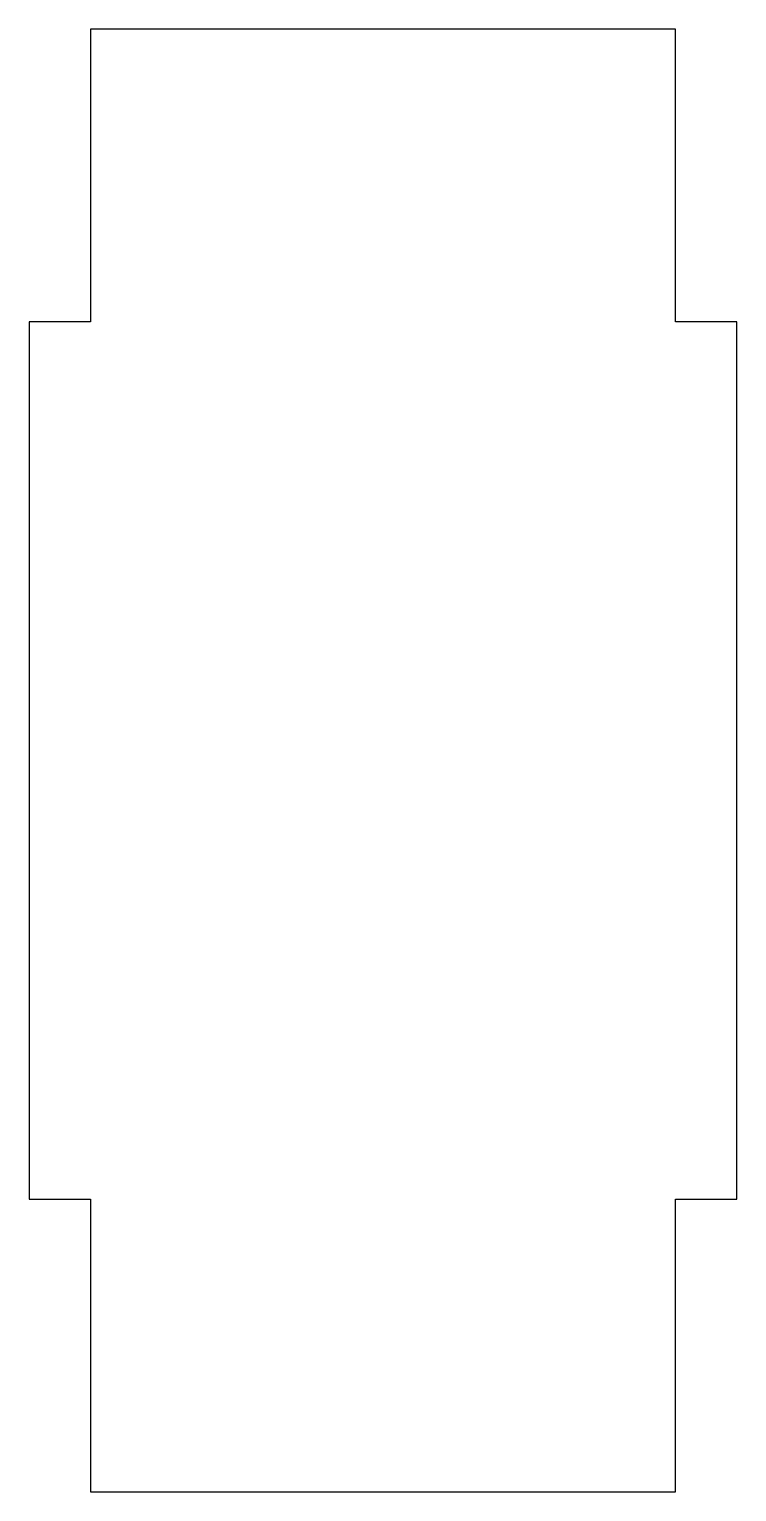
# Model space of a CAD drawing. Header units: millimetres. Extents: x 91 to 139, y 0 to 100.
import ezdxf

# ---------------------------------------------------------------- set-up
doc = ezdxf.new("R2010")
doc.units = ezdxf.units.MM
doc.layers.get('0').update_dxf_attribs({"linetype": 'CONTINUOUS'})

msp = doc.modelspace()

# ---------------------------------------------------------------- linework, layer by layer
msp.add_lwpolyline([(95, 100), (95, 80), (90.8, 80), (90.8, 20), (95, 20), (95, 0), (135, 0), (135, 20), (139.2, 20), (139.2, 80), (135, 80), (135, 100)], close=True)

doc.saveas('drawing.dxf')
